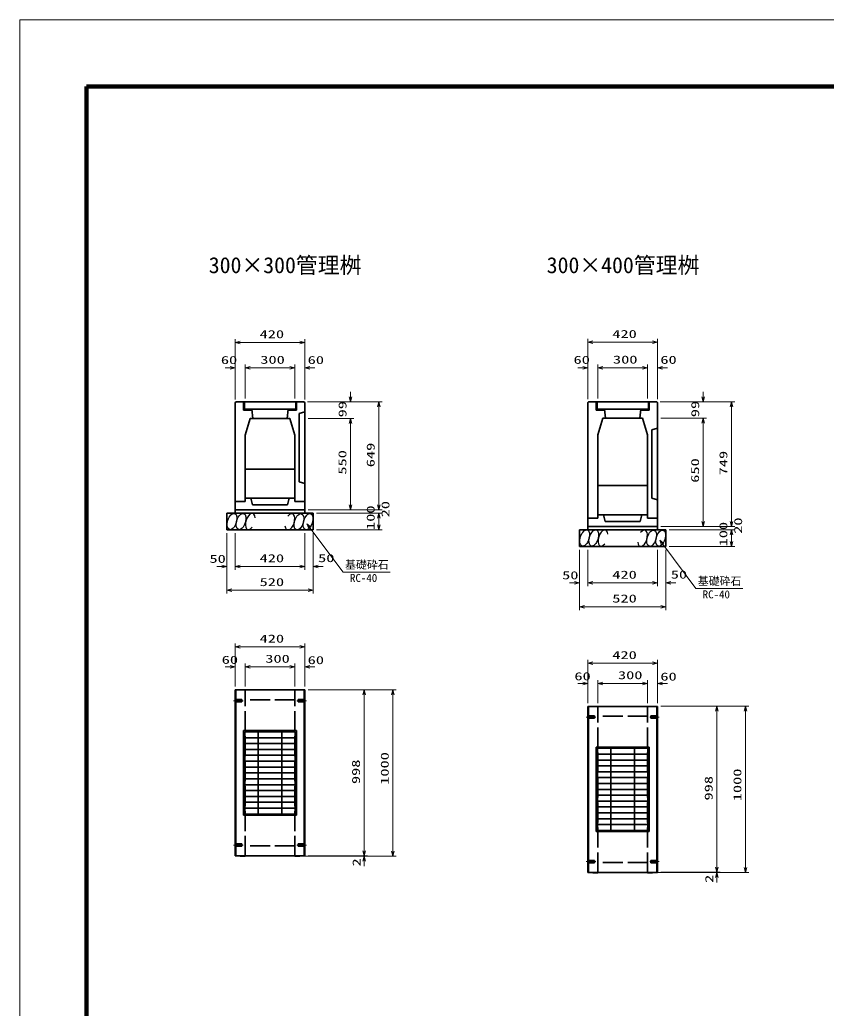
# Model space of a CAD drawing. Units: millimetres on the paper. Extents: x 20 to 1011, y 20 to 614.
# Drawn here: x 20.1 to 262.5, y 317.1 to 614.1 of the extents above; entities that cross this region are included whole.
import ezdxf
from ezdxf.enums import TextEntityAlignment as Align

# ---------------------------------------------------------------- set-up
doc = ezdxf.new("R2010")
doc.units = ezdxf.units.MM
doc.linetypes.add('CHAIN', pattern=[18.5, 12, -1.5, 3.5, -1.5])
doc.linetypes.add('DASHED', pattern=[7.5, 6, -1.5])
for name, color, linetype, lineweight in [('D-BMK（構造物基準線）', 2, 'CHAIN', 18), ('D-STR-DIM（寸法）', 7, 'Continuous', 13), ('D-STR-HTXT(基礎砕石-旗)', 7, 'Continuous', 13), ('D-STR-STRF(グリ)', 7, 'Continuous', 25), ('D-STR（構造物）', 1, 'Continuous', 35), ('D-TTL-LINE（区切線）', 7, 'Continuous', 35), ('D-TTL（外枠）', 2, 'Continuous', 140)]:
    doc.layers.add(name, color=color, linetype=linetype, lineweight=lineweight)
doc.layers.add('D-STR-TXT(文字)', color=7, linetype='Continuous')
doc.styles.add('ＭＳ ゴシック', font='')
doc.styles.get('ＭＳ ゴシック').set_extended_font_data('MS Gothic')

# ---------------------------------------------------------------- blocks, each defined once
blk = doc.blocks.new('_Open30@@SfigorgFlag@@4')
at = {"color": 7, "linetype": 'Continuous', "lineweight": 13}
for p, q in [((-1, 0.2679), (0, 0)), ((0, 0), (-1, -0.2679)), ((0, 0), (-1, 0))]:
    blk.add_line(p, q, dxfattribs=at)

msp = doc.modelspace()

# ---------------------------------------------------------------- linework, layer by layer
at = {"layer": 'D-BMK（構造物基準線）'}
for p, q in [((84.341, 409.51), (87.191, 409.51)), ((106.265, 409.51), (103.416, 409.51)), ((190.335, 404.569), (193.184, 404.569)), ((212.259, 404.569), (209.409, 404.569)), ((84.341, 366.11), (87.191, 366.11)), ((106.265, 366.11), (103.416, 366.11)), ((190.335, 361.169), (193.184, 361.169)), ((212.259, 361.169), (209.409, 361.169))]:
    msp.add_line(p, q, dxfattribs=at)
at = {"layer": 'D-STR-DIM（寸法）'}
for p, q in [((84.803, 510.489), (84.803, 518.18)), ((86.303, 517.18), (104.303, 517.18)), ((105.803, 510.489), (105.803, 518.18)), ((190.797, 510.548), (190.797, 518.239)), ((192.297, 517.239), (210.297, 517.239)), ((211.797, 510.548), (211.797, 518.239)), ((83.303, 509.489), (81.803, 509.489)), ((84.803, 500.025), (84.803, 510.489)), ((87.803, 500.27), (87.803, 510.489)), ((87.803, 500.27), (87.803, 510.489)), ((89.303, 509.489), (90.803, 509.489)), ((89.303, 509.489), (101.303, 509.489)), ((101.303, 509.489), (99.803, 509.489)), ((102.803, 500.27), (102.803, 510.489)), ((102.803, 500.27), (102.803, 510.489)), ((105.803, 500.025), (105.803, 510.489)), ((107.303, 509.489), (108.803, 509.489)), ((189.297, 509.548), (187.797, 509.548)), ((190.797, 500.084), (190.797, 510.548)), ((193.797, 500.329), (193.797, 510.548)), ((193.797, 500.329), (193.797, 510.548)), ((195.297, 509.548), (196.797, 509.548)), ((195.297, 509.548), (207.297, 509.548)), ((207.297, 509.548), (205.797, 509.548)), ((208.797, 500.329), (208.797, 510.548)), ((208.797, 500.329), (208.797, 510.548)), ((211.797, 500.084), (211.797, 510.548)), ((213.297, 509.548), (214.797, 509.548)), ((119.508, 500.77), (119.508, 502.27)), ((225.502, 500.829), (225.502, 502.329)), ((106.553, 499.27), (120.508, 499.27)), ((107.553, 499.27), (129.006, 499.27)), ((212.547, 499.329), (226.502, 499.329)), ((213.547, 499.329), (235, 499.329)), ((128.006, 468.32), (128.006, 497.77)), ((234, 463.379), (234, 497.829)), ((106.803, 494.32), (120.508, 494.32)), ((106.803, 494.32), (120.508, 494.32)), ((212.797, 494.379), (226.502, 494.379)), ((212.797, 494.379), (226.502, 494.379)), ((119.508, 468.32), (119.508, 492.82)), ((119.508, 492.82), (119.508, 491.32)), ((225.502, 463.379), (225.502, 492.879)), ((225.502, 492.879), (225.502, 491.379)), ((128.006, 468.32), (128.006, 469.82)), ((106.803, 466.82), (129.006, 466.82)), ((106.803, 466.82), (120.508, 466.82)), ((106.803, 466.82), (129.006, 466.82)), ((109.303, 465.82), (129.006, 465.82)), ((109.303, 465.82), (129.006, 465.82)), ((128.006, 462.32), (128.006, 464.32)), ((128.006, 464.32), (128.006, 462.82)), ((234, 463.379), (234, 464.879)), ((109.303, 460.82), (129.006, 460.82)), ((212.797, 461.879), (235, 461.879)), ((212.797, 461.879), (226.502, 461.879)), ((212.797, 461.879), (235, 461.879)), ((215.297, 460.879), (235, 460.879)), ((215.297, 460.879), (235, 460.879)), ((82.303, 459.82), (82.303, 448.853)), ((82.303, 458.82), (82.303, 441.696)), ((84.803, 459.82), (84.803, 448.853)), ((84.803, 459.82), (84.803, 448.853)), ((105.803, 459.82), (105.803, 448.853)), ((105.803, 458.82), (105.803, 448.853)), ((108.303, 459.82), (108.303, 448.853)), ((108.303, 458.82), (108.303, 441.696)), ((234, 457.379), (234, 459.379)), ((234, 459.379), (234, 457.879)), ((188.297, 454.879), (188.297, 443.912)), ((190.797, 454.879), (190.797, 443.912)), ((190.797, 454.879), (190.797, 443.912)), ((211.797, 454.879), (211.797, 443.912)), ((214.297, 454.879), (214.297, 443.912)), ((215.297, 455.879), (235, 455.879)), ((188.297, 453.879), (188.297, 436.755)), ((211.797, 453.879), (211.797, 443.912)), ((214.297, 453.879), (214.297, 436.755)), ((80.803, 449.853), (79.303, 449.853)), ((86.303, 449.853), (104.303, 449.853)), ((86.303, 449.853), (87.803, 449.853)), ((104.303, 449.853), (102.803, 449.853)), ((109.803, 449.853), (111.303, 449.853)), ((83.803, 442.696), (106.803, 442.696)), ((186.797, 444.912), (185.297, 444.912)), ((192.297, 444.912), (210.297, 444.912)), ((192.297, 444.912), (193.797, 444.912)), ((210.297, 444.912), (208.797, 444.912)), ((215.797, 444.912), (217.297, 444.912)), ((189.797, 437.755), (212.797, 437.755)), ((84.803, 420.657), (84.803, 426.707)), ((86.303, 425.707), (104.303, 425.707)), ((105.803, 420.687), (105.803, 426.707)), ((190.797, 415.716), (190.797, 421.766)), ((211.797, 415.746), (211.797, 421.766)), ((83.303, 419.657), (81.803, 419.657)), ((84.803, 413.76), (84.803, 420.657)), ((87.803, 413.76), (87.803, 420.657)), ((87.803, 413.812), (87.803, 420.657)), ((89.303, 419.657), (101.303, 419.657)), ((89.303, 419.657), (90.803, 419.657)), ((101.303, 419.657), (99.803, 419.657)), ((102.803, 413.76), (102.803, 420.657)), ((102.803, 413.76), (102.803, 420.657)), ((105.803, 413.73), (105.803, 420.657)), ((107.303, 419.657), (108.803, 419.657)), ((192.297, 420.766), (210.297, 420.766)), ((189.297, 414.716), (187.797, 414.716)), ((190.797, 408.819), (190.797, 415.716)), ((193.797, 408.819), (193.797, 415.716)), ((193.797, 408.871), (193.797, 415.716)), ((195.297, 414.716), (207.297, 414.716)), ((195.297, 414.716), (196.797, 414.716)), ((207.297, 414.716), (205.797, 414.716)), ((208.797, 408.819), (208.797, 415.716)), ((208.797, 408.819), (208.797, 415.716)), ((211.797, 408.789), (211.797, 415.716)), ((213.297, 414.716), (214.797, 414.716)), ((106.803, 412.791), (124.592, 412.791)), ((123.592, 364.391), (123.592, 411.291)), ((124.592, 412.791), (133.232, 412.791)), ((132.232, 364.291), (132.232, 411.291)), ((212.797, 407.849), (230.586, 407.849)), ((230.586, 407.849), (239.226, 407.849)), ((229.586, 359.449), (229.586, 406.349)), ((238.226, 359.349), (238.226, 406.349)), ((123.592, 364.391), (123.592, 365.891)), ((105.553, 362.791), (124.592, 362.791)), ((106.803, 362.891), (124.592, 362.891)), ((106.803, 362.891), (124.592, 362.891)), ((122.155, 362.791), (133.232, 362.791)), ((123.592, 361.291), (123.592, 359.791)), ((229.586, 359.449), (229.586, 360.949)), ((211.547, 357.849), (230.586, 357.849)), ((212.797, 357.949), (230.586, 357.949)), ((212.797, 357.949), (230.586, 357.949)), ((228.149, 357.849), (239.226, 357.849)), ((229.586, 356.349), (229.586, 354.849))]:
    msp.add_line(p, q, dxfattribs=at)
at = {"layer": 'D-STR-HTXT(基礎砕石-旗)'}
for p, q in [((117.321, 448.123), (107.317, 461.449)), ((223.315, 443.182), (213.311, 456.508)), ((131.425, 448.123), (117.321, 448.123)), ((237.419, 443.182), (223.315, 443.182))]:
    msp.add_line(p, q, dxfattribs=at)
at = {"layer": 'D-STR-STRF(グリ)'}
for centre, major_axis in [((83.898, 463.344), (0.79, 2.421)), ((86.619, 463.344), (0.79, 2.421)), ((104.007, 463.263), (-0.771, -2.427)), ((106.729, 463.284), (-0.771, -2.427)), ((189.891, 458.403), (0.79, 2.421)), ((192.613, 458.403), (0.79, 2.421)), ((210.001, 458.322), (-0.771, -2.427)), ((212.722, 458.343), (-0.771, -2.427))]:
    msp.add_ellipse(centre, major_axis=major_axis, ratio=0.5139, dxfattribs=at)
for centre, major_axis in [((89.36, 463.344), (0.79, 2.421)), ((101.267, 463.241), (-0.771, -2.427)), ((195.353, 458.403), (0.79, 2.421)), ((207.261, 458.3), (-0.771, -2.427))]:
    msp.add_ellipse(centre, major_axis=major_axis, ratio=0.5139, start_param=5.3575563, end_param=10.3750652, dxfattribs=at)
at = {"layer": 'D-STR（構造物）'}
for p, q in [((85.053, 499.27), (84.803, 499.025)), ((84.803, 499.025), (84.803, 465.82)), ((85.053, 499.27), (105.553, 499.27)), ((87.303, 496.77), (87.303, 499.27)), ((87.603, 497.07), (87.603, 499.27)), ((103.038, 497.07), (103.038, 499.27)), ((103.303, 496.77), (103.303, 499.27)), ((105.553, 499.27), (105.803, 499.025)), ((105.803, 499.025), (105.803, 465.82)), ((191.047, 499.329), (190.797, 499.084)), ((190.797, 499.084), (190.797, 460.879)), ((191.047, 499.329), (211.547, 499.329)), ((193.297, 496.829), (193.297, 499.329)), ((193.597, 497.129), (193.597, 499.329)), ((209.032, 497.129), (209.032, 499.329)), ((209.297, 496.829), (209.297, 499.329)), ((211.547, 499.329), (211.797, 499.084)), ((211.797, 499.084), (211.797, 460.879)), ((89.803, 496.77), (87.303, 496.77)), ((103.038, 497.07), (87.603, 497.07)), ((89.803, 497.07), (87.603, 497.07)), ((89.803, 496.77), (89.803, 497.07)), ((89.853, 497.07), (90.103, 494.32)), ((100.753, 497.07), (100.503, 494.32)), ((100.803, 496.77), (100.803, 497.07)), ((100.803, 497.07), (103.003, 497.07)), ((100.803, 496.77), (103.303, 496.77)), ((104.053, 495.82), (105.803, 496.32)), ((195.797, 496.829), (193.297, 496.829)), ((209.032, 497.129), (193.597, 497.129)), ((195.797, 497.129), (193.597, 497.129)), ((195.797, 496.829), (195.797, 497.129)), ((195.847, 497.129), (196.097, 494.379)), ((206.747, 497.129), (206.497, 494.379)), ((206.797, 496.829), (206.797, 497.129)), ((206.797, 497.129), (208.997, 497.129)), ((206.797, 496.829), (209.297, 496.829)), ((87.803, 489.32), (89.303, 494.32)), ((101.303, 494.32), (89.303, 494.32)), ((102.803, 489.32), (101.303, 494.32)), ((104.053, 495.82), (104.053, 475.32)), ((193.797, 489.379), (195.297, 494.379)), ((207.297, 494.379), (195.297, 494.379)), ((208.797, 489.379), (207.297, 494.379)), ((210.047, 490.879), (211.797, 491.379)), ((210.047, 490.879), (210.047, 470.379)), ((87.803, 489.32), (87.803, 469.32)), ((102.803, 489.32), (102.803, 469.32)), ((193.797, 489.379), (193.797, 464.379)), ((208.797, 489.379), (208.797, 464.379)), ((87.853, 479.07), (87.853, 469.32)), ((87.853, 479.07), (102.753, 479.07)), ((102.753, 479.07), (102.753, 469.32)), ((104.053, 475.32), (105.803, 474.82)), ((193.847, 474.129), (193.847, 464.379)), ((193.847, 474.129), (208.747, 474.129)), ((208.747, 474.129), (208.747, 464.379)), ((84.803, 469.32), (87.853, 469.32)), ((84.803, 469.32), (87.803, 469.32)), ((87.853, 470.32), (102.753, 470.32)), ((90.053, 468.32), (89.553, 470.32)), ((100.553, 468.32), (101.053, 470.32)), ((102.753, 469.32), (105.803, 469.32)), ((105.803, 469.32), (102.803, 469.32)), ((210.047, 470.379), (211.797, 469.879)), ((84.803, 466.82), (105.803, 466.82)), ((90.053, 468.32), (100.553, 468.32)), ((82.303, 465.82), (108.303, 465.82)), ((82.303, 465.82), (82.303, 460.82)), ((108.303, 465.82), (108.303, 460.82)), ((190.797, 464.379), (193.847, 464.379)), ((190.797, 464.379), (193.797, 464.379)), ((193.847, 465.379), (208.747, 465.379)), ((196.047, 463.379), (195.547, 465.379)), ((196.047, 463.379), (206.547, 463.379)), ((206.547, 463.379), (207.047, 465.379)), ((208.747, 464.379), (211.797, 464.379)), ((211.797, 464.379), (208.797, 464.379)), ((82.303, 460.82), (108.303, 460.82)), ((188.297, 460.879), (214.297, 460.879)), ((188.297, 460.879), (188.297, 455.879)), ((190.797, 461.879), (211.797, 461.879)), ((214.297, 460.879), (214.297, 455.879)), ((188.297, 455.879), (214.297, 455.879)), ((84.803, 362.86), (84.803, 412.76)), ((105.803, 412.76), (84.803, 412.76)), ((84.803, 409.86), (86.803, 409.86)), ((85.053, 362.86), (85.053, 412.76)), ((86.803, 409.16), (86.803, 409.86)), ((105.803, 409.86), (103.803, 409.86)), ((103.803, 409.16), (103.803, 409.86)), ((105.553, 362.86), (105.553, 412.76)), ((105.803, 362.86), (105.803, 412.76)), ((84.803, 409.16), (86.803, 409.16)), ((105.803, 409.16), (103.803, 409.16)), ((190.797, 357.919), (190.797, 407.819)), ((211.797, 407.819), (190.797, 407.819)), ((191.047, 357.919), (191.047, 407.819)), ((211.547, 357.919), (211.547, 407.819)), ((211.797, 357.919), (211.797, 407.819)), ((190.797, 404.919), (192.797, 404.919)), ((190.797, 404.219), (192.797, 404.219)), ((192.797, 404.219), (192.797, 404.919)), ((211.797, 404.919), (209.797, 404.919)), ((209.797, 404.219), (209.797, 404.919)), ((211.797, 404.219), (209.797, 404.219)), ((87.303, 375.11), (87.303, 400.51)), ((87.303, 400.51), (103.303, 400.51)), ((87.728, 375.455), (87.728, 400.165)), ((87.728, 400.165), (102.878, 400.165)), ((87.728, 398.4), (102.878, 398.4)), ((91.728, 375.455), (91.728, 400.165)), ((98.878, 375.455), (98.878, 400.165)), ((102.878, 375.455), (102.878, 400.165)), ((103.303, 375.11), (103.303, 400.51)), ((87.728, 396.635), (102.878, 396.635)), ((193.297, 370.169), (193.297, 395.569)), ((193.297, 395.569), (209.297, 395.569)), ((193.722, 370.514), (193.722, 395.224)), ((193.722, 395.224), (208.872, 395.224)), ((197.722, 370.514), (197.722, 395.224)), ((204.872, 370.514), (204.872, 395.224)), ((208.872, 370.514), (208.872, 395.224)), ((209.297, 370.169), (209.297, 395.569)), ((87.728, 394.87), (102.878, 394.87)), ((87.728, 393.105), (102.878, 393.105)), ((193.722, 393.459), (208.872, 393.459)), ((87.728, 391.34), (102.878, 391.34)), ((87.728, 389.575), (102.878, 389.575)), ((193.722, 391.694), (208.872, 391.694)), ((193.722, 389.929), (208.872, 389.929)), ((87.728, 387.81), (102.878, 387.81)), ((193.722, 388.164), (208.872, 388.164)), ((193.722, 386.399), (208.872, 386.399)), ((87.728, 386.045), (102.878, 386.045)), ((87.728, 384.28), (102.878, 384.28)), ((193.722, 384.634), (208.872, 384.634)), ((87.728, 382.515), (102.878, 382.515)), ((87.728, 380.75), (102.878, 380.75)), ((193.722, 382.869), (208.872, 382.869)), ((193.722, 381.104), (208.872, 381.104)), ((87.728, 378.985), (102.878, 378.985)), ((87.728, 377.22), (102.878, 377.22)), ((193.722, 379.339), (208.872, 379.339)), ((193.722, 377.574), (208.872, 377.574)), ((87.303, 375.11), (103.303, 375.11)), ((87.728, 375.455), (102.878, 375.455)), ((193.722, 375.809), (208.872, 375.809)), ((193.722, 374.044), (208.872, 374.044)), ((193.722, 372.279), (208.872, 372.279)), ((193.297, 370.169), (209.297, 370.169)), ((193.722, 370.514), (208.872, 370.514)), ((84.803, 366.46), (86.803, 366.46)), ((84.803, 365.76), (86.803, 365.76)), ((86.803, 366.46), (86.803, 365.76)), ((105.803, 366.46), (103.803, 366.46)), ((103.803, 366.46), (103.803, 365.76)), ((105.803, 365.76), (103.803, 365.76)), ((105.803, 362.86), (84.803, 362.86)), ((86.303, 362.76), (86.203, 362.86)), ((87.803, 362.76), (86.303, 362.76)), ((87.803, 362.76), (87.903, 362.86)), ((102.803, 362.76), (102.703, 362.86)), ((102.803, 362.76), (104.303, 362.76)), ((104.303, 362.76), (104.403, 362.86)), ((190.797, 361.519), (192.797, 361.519)), ((190.797, 360.819), (192.797, 360.819)), ((192.797, 361.519), (192.797, 360.819)), ((211.797, 361.519), (209.797, 361.519)), ((209.797, 361.519), (209.797, 360.819)), ((211.797, 360.819), (209.797, 360.819)), ((211.797, 357.919), (190.797, 357.919)), ((192.297, 357.819), (192.197, 357.919)), ((193.797, 357.819), (192.297, 357.819)), ((193.797, 357.819), (193.897, 357.919)), ((208.797, 357.819), (208.697, 357.919)), ((208.797, 357.819), (210.297, 357.819)), ((210.297, 357.819), (210.397, 357.919))]:
    msp.add_line(p, q, dxfattribs=at)
at = {"layer": 'D-STR（構造物）', "linetype": 'DASHED'}
for p, q in [((87.803, 362.86), (87.803, 412.76)), ((102.803, 362.86), (102.803, 412.76)), ((102.803, 409.76), (87.903, 409.76)), ((193.797, 357.919), (193.797, 407.819)), ((208.797, 357.919), (208.797, 407.819)), ((208.797, 404.819), (193.897, 404.819)), ((102.803, 365.86), (87.903, 365.86)), ((208.797, 360.919), (193.897, 360.919))]:
    msp.add_line(p, q, dxfattribs=at)
at = {"layer": 'D-TTL-LINE（区切線）', "lineweight": 18}
for p, q in [((861.1, 614.11), (20.1, 614.11)), ((20.1, 614.11), (20.1, 20.11))]:
    msp.add_line(p, q, dxfattribs=at)
at = {"layer": 'D-TTL（外枠）'}
for p, q in [((841, 594.01), (40.2, 594.01)), ((40.2, 594.01), (40.2, 40.21))]:
    msp.add_line(p, q, dxfattribs=at)

# ---------------------------------------------------------------- block references
at = {"layer": 'D-STR-DIM（寸法）', "xscale": 1.5, "yscale": 1.5}
for p, rotation in [((84.803, 517.18), 180), ((190.797, 517.239), 180), ((87.803, 509.489), 180), ((87.803, 509.489), 180), ((105.803, 509.489), 180), ((193.797, 509.548), 180), ((193.797, 509.548), 180), ((211.797, 509.548), 180), ((119.508, 499.27), 270), ((128.006, 499.27), 90), ((225.502, 499.329), 270), ((234, 499.329), 90), ((119.508, 494.32), 90), ((119.508, 494.32), 90), ((225.502, 494.379), 90), ((225.502, 494.379), 90), ((119.508, 466.82), 270), ((128.006, 466.82), 270), ((128.006, 466.82), 270), ((128.006, 465.82), 90), ((128.006, 465.82), 90), ((225.502, 461.879), 270), ((234, 461.879), 270), ((234, 461.879), 270), ((128.006, 460.82), 270), ((234, 460.879), 90), ((234, 460.879), 90), ((234, 455.879), 270), ((84.803, 449.853), 180), ((84.803, 449.853), 180), ((108.303, 449.853), 180), ((82.303, 442.696), 180), ((190.797, 444.912), 180), ((190.797, 444.912), 180), ((214.297, 444.912), 180), ((188.297, 437.755), 180), ((84.803, 425.707), 180), ((87.803, 419.657), 180), ((87.803, 419.657), 180), ((105.803, 419.657), 180), ((190.797, 420.766), 180), ((193.797, 414.716), 180), ((193.797, 414.716), 180), ((211.797, 414.716), 180), ((123.592, 412.791), 90), ((132.232, 412.791), 90), ((229.586, 407.849), 90), ((238.226, 407.849), 90), ((123.592, 362.891), 270), ((123.592, 362.891), 270), ((123.592, 362.791), 90), ((132.232, 362.791), 270), ((229.586, 357.949), 270), ((229.586, 357.949), 270), ((229.586, 357.849), 90), ((238.226, 357.849), 270)]:
    msp.add_blockref('_Open30@@SfigorgFlag@@4', p, dxfattribs=dict(at, rotation=rotation))
for p in [(105.803, 517.18), (211.797, 517.239), (84.803, 509.489), (102.803, 509.489), (102.803, 509.489), (190.797, 509.548), (208.797, 509.548), (208.797, 509.548), (82.303, 449.853), (105.803, 449.853), (105.803, 449.853), (108.303, 442.696), (188.297, 444.912), (211.797, 444.912), (211.797, 444.912), (214.297, 437.755), (105.803, 425.707), (84.803, 419.657), (102.803, 419.657), (102.803, 419.657), (211.797, 420.766), (190.797, 414.716), (208.797, 414.716), (208.797, 414.716)]:
    msp.add_blockref('_Open30@@SfigorgFlag@@4', p, dxfattribs=at)
at = {"layer": 'D-STR-HTXT(基礎砕石-旗)', "xscale": 1.5, "yscale": 1.5, "rotation": 126.89552}
for p in [(106.417, 462.649), (212.41, 457.708)]:
    msp.add_blockref('_Open30@@SfigorgFlag@@4', p, dxfattribs=at)

# ---------------------------------------------------------------- texts
at = {"layer": 'D-STR-DIM（寸法）', "style": 'ＭＳ ゴシック', "width": 1.5}
for s, p in [('420', (92.178, 517.717)), ('420', (198.172, 517.776)), ('60', (80.539, 509.95)), ('300', (92.386, 510.027)), ('60', (106.623, 509.95)), ('60', (186.532, 510.009)), ('300', (198.38, 510.085)), ('60', (212.616, 510.009)), ('50', (77.105, 450.22)), ('420', (92.178, 450.391)), ('50', (109.755, 450.428)), ('420', (198.172, 445.45)), ('50', (215.749, 445.487)), ('520', (92.178, 443.233)), ('50', (183.099, 445.279)), ('520', (198.172, 438.292)), ('420', (92.178, 426.245)), ('60', (80.789, 419.875)), ('300', (93.886, 420.194)), ('60', (106.623, 419.781)), ('420', (198.172, 421.303)), ('60', (186.782, 414.934)), ('300', (199.88, 415.253)), ('60', (212.616, 414.84))]:
    msp.add_text(s, height=2.405, dxfattribs=at).set_placement(p, align=Align.BOTTOM_LEFT)
for s, p in [('99', (119.017, 494.642)), ('99', (225.011, 494.701)), ('550', (118.97, 477.445)), ('649', (127.468, 479.666)), ('749', (233.462, 477.225)), ('650', (224.964, 475.004)), ('100', (127.468, 460.82)), ('20', (131.92, 464.602)), ('20', (237.914, 459.661)), ('100', (233.462, 455.879)), ('1000', (131.694, 384.249)), ('998', (123.054, 384.466)), ('998', (229.048, 379.524)), ('1000', (237.688, 379.308)), ('2', (123.23, 359.702)), ('2', (229.223, 354.761))]:
    msp.add_text(s, height=2.405, rotation=90, dxfattribs=at).set_placement(p, align=Align.BOTTOM_LEFT)
at = {"layer": 'D-STR-HTXT(基礎砕石-旗)', "style": 'ＭＳ ゴシック'}
for s, p in [('基礎砕石', (117.856, 448.46)), ('RC-40', (119.344, 444.474)), ('基礎砕石', (223.85, 443.519)), ('RC-40', (225.338, 439.532))]:
    msp.add_text(s, height=2.405, dxfattribs=at).set_placement(p, align=Align.BOTTOM_LEFT)
at = {"layer": 'D-STR-TXT(文字)', "style": 'ＭＳ ゴシック'}
for s, p in [('300×300管理桝', (76.9, 536.531)), ('300×400管理桝', (178.458, 536.531))]:
    msp.add_text(s, height=4.811, dxfattribs=at).set_placement(p, align=Align.BOTTOM_LEFT)

doc.saveas('drawing.dxf')
